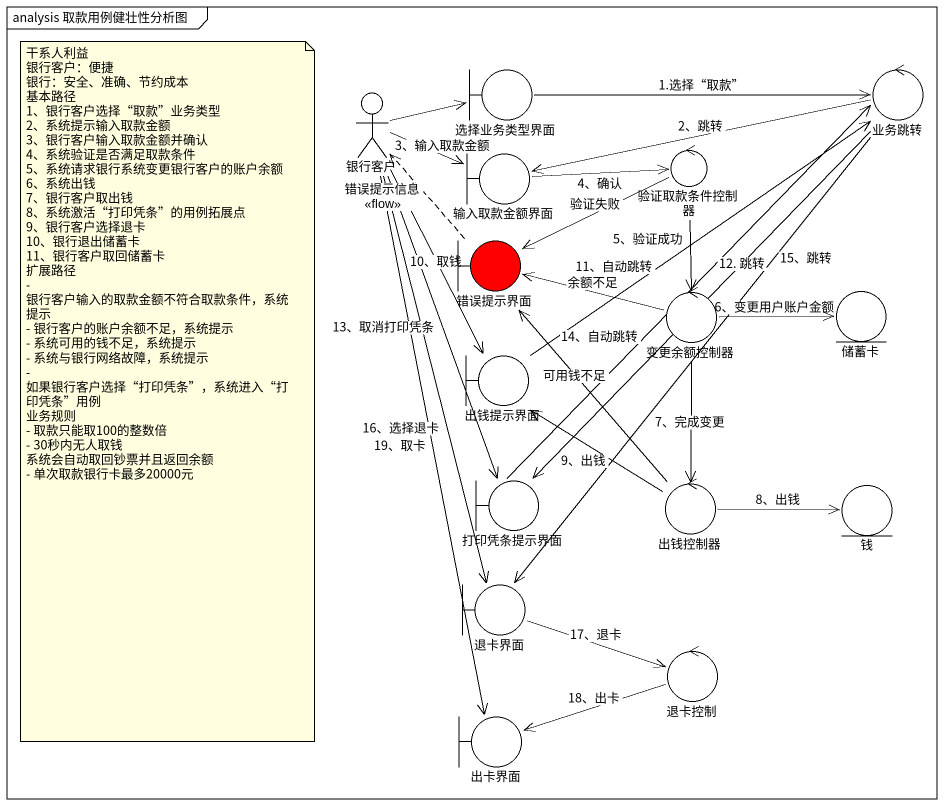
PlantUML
@startuml
mainframe analysis 取款用例健壮性分析图
boundary 选择业务类型界面
control 业务跳转
actor 银行客户
boundary 输入取款金额界面
control 验证取款条件控制器
boundary 错误提示界面 #FF0000
control 变更余额控制器
entity 储蓄卡
boundary 出钱提示界面
boundary 打印凭条提示界面
control 出钱控制器
entity 钱
boundary 退卡界面
control 退卡控制
boundary 出卡界面
选择业务类型界面 -right-> 业务跳转 : 1.选择“取款”
业务跳转 -left-> 输入取款金额界面 : 2、跳转
业务跳转 --> 打印凭条提示界面 : 12. 跳转
业务跳转 --> 退卡界面 : 15、跳转
银行客户 -right-> 选择业务类型界面
银行客户 -right-> 输入取款金额界面 : 3、输入取款金额
银行客户 --> 出钱提示界面 : 10、取钱
银行客户 --> 打印凭条提示界面 : 13、取消打印凭条
银行客户 --> 退卡界面 : 16、选择退卡
银行客户 --> 出卡界面 : 19、取卡
输入取款金额界面 -right-> 验证取款条件控制器 : 4、确认
验证取款条件控制器 -left-> 错误提示界面 : 验证失败
验证取款条件控制器 --> 变更余额控制器 : 5、验证成功
错误提示界面 .up.> 银行客户 : 错误提示信息\n<<flow>>
变更余额控制器 -left-> 错误提示界面 : 余额不足
变更余额控制器 -right-> 储蓄卡 : 6、变更用户账户金额
变更余额控制器 --> 出钱控制器 : 7、完成变更
出钱提示界面 -up-> 业务跳转 : 11、自动跳转
打印凭条提示界面 -up-> 业务跳转 : 14、自动跳转
出钱控制器 -up-> 错误提示界面 : 可用钱不足
出钱控制器 -up-> 出钱提示界面 : 9、出钱
出钱控制器 -right-> 钱 : 8、出钱
退卡界面 -right-> 退卡控制 : 17、退卡
退卡控制 -left-> 出卡界面 : 18、出卡
note as N1
  干系人利益
  银行客户：便捷
  银行：安全、准确、节约成本
  基本路径
  1、银行客户选择“取款”业务类型
  2、系统提示输入取款金额
  3、银行客户输入取款金额并确认
  4、系统验证是否满足取款条件
  5、系统请求银行系统变更银行客户的账户余额
  6、系统出钱
  7、银行客户取出钱
  8、系统激活“打印凭条”的用例拓展点
  9、银行客户选择退卡
  10、银行退出储蓄卡
  11、银行客户取回储蓄卡
  扩展路径
  - 银行客户输入的取款金额不符合取款条件，系统提示
  - 银行客户的账户余额不足，系统提示
  - 系统可用的钱不足，系统提示
  - 系统与银行网络故障，系统提示
  - 如果银行客户选择“打印凭条”，系统进入“打印凭条”用例
  业务规则
  - 取款只能取100的整数倍
  - 30秒内无人取钱 系统会自动取回钞票并且返回余额
  - 单次取款银行卡最多20000元
end note
@enduml
